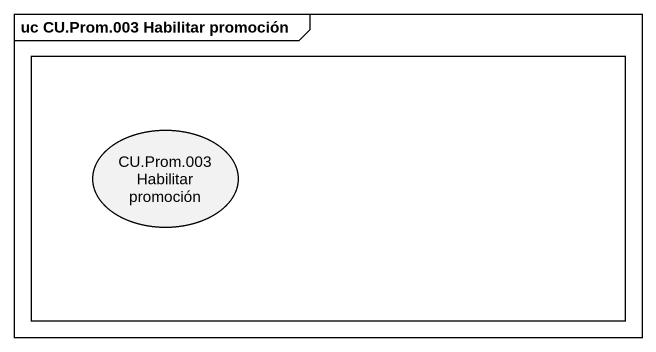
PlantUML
@startuml
mainframe uc CU.Prom.003 Habilitar promoción
rectangle " " as rectangle1 {
  usecase "CU.Prom.003 Habilitar promoción" as CU_Prom_003_Habilitar
}
@enduml
